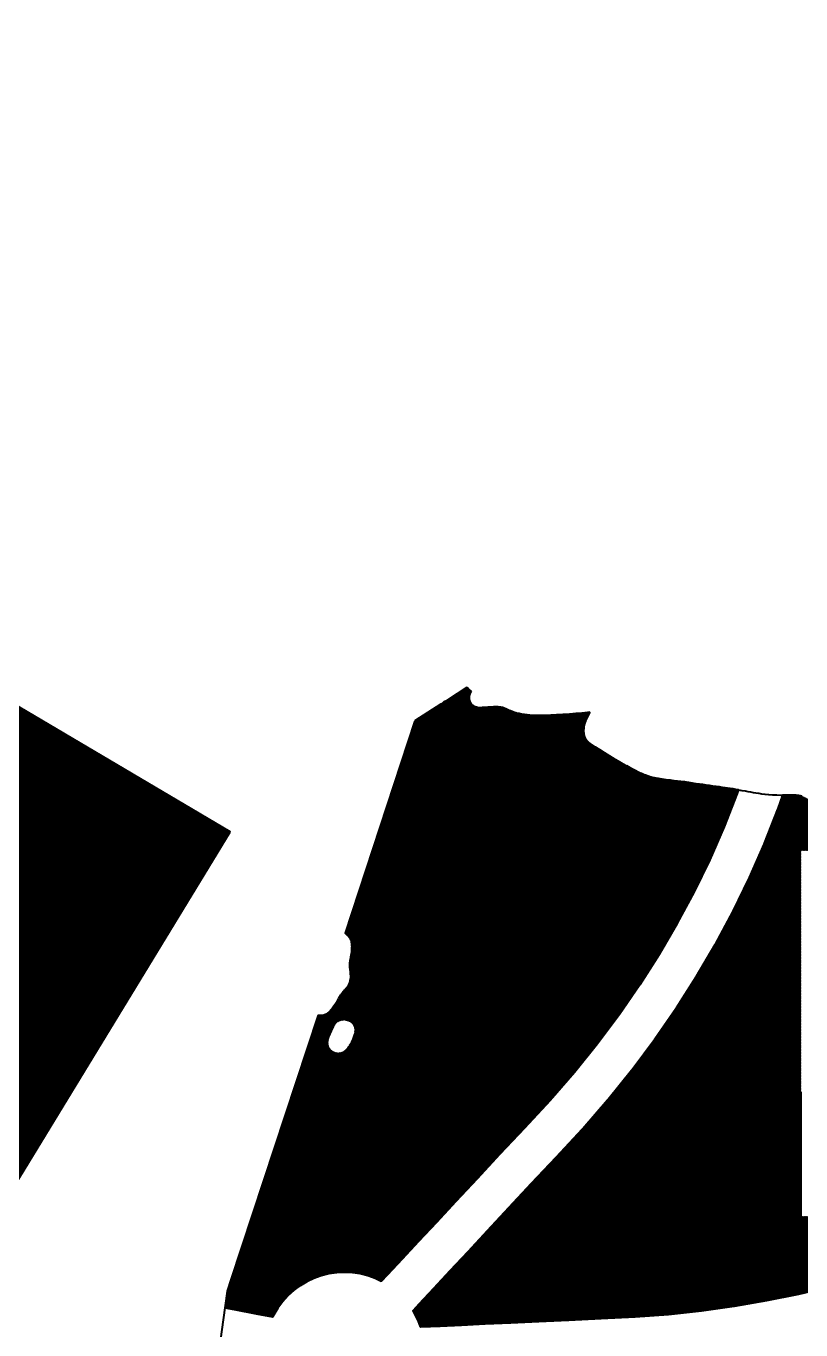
# Model space of a CAD drawing. Header units: metres. Extents: x 729358 to 733474, y 1423022 to 1426173.
# Drawn here: x 731153 to 731384.9, y 1425514 to 1425904.5 of the extents above; entities that cross this region are included whole.
import ezdxf

# ---------------------------------------------------------------- set-up
doc = ezdxf.new("R2010")
doc.units = ezdxf.units.M
for name, color, linetype in [('BOUNDARY', 7, 'Continuous'), ('GREEN_AREA', 7, 'Continuous'), ('PARCEL_BORDER', 7, 'Continuous'), ('PARCEL_S', 7, 'Continuous')]:
    doc.layers.add(name, color=color, linetype=linetype)

msp = doc.modelspace()

# ---------------------------------------------------------------- hatches: boundary and pattern name
at = {"layer": 'BOUNDARY', "true_color": 0xdcdcdc}
h = msp.add_hatch(dxfattribs=at)
h.set_pattern_fill('SOLID')
h.paths.add_polyline_path([(731147.16, 1424721.86), (731256.16, 1424608.75), (731244.45, 1424320.13), (731216.28, 1423762.84), (731085.59, 1423834.2), (731085.45, 1423834.27), (731029.37, 1423862.74), (731029.22, 1423862.81), (730813.25, 1423963.61), (730747.11, 1423994.49), (730747.07, 1423994.51), (730733.5, 1424000.7), (730660.17, 1424039.15), (730617.42, 1424061.56), (730529.44, 1424109.24), (730310.18, 1424230.03), (730192.73, 1424303.57), (730172.54, 1424316.68), (730172.45, 1424316.74), (729875.07, 1424500.8), (729806.43, 1424543.45), (729687.49, 1424617.38), (729569.32, 1424690.82), (729612.42, 1424741.31), (729675.47, 1424785.2), (729675.56, 1424785.27), (729762.88, 1424849.07), (729816.98, 1424888.6), (729996.73, 1425019.9), (730119.82, 1425084.44), (730120.07, 1425084.58), (730266.65, 1425172.21), (730267.07, 1425172.49), (730267.45, 1425172.81), (730267.81, 1425173.17), (730268.12, 1425173.56), (730268.4, 1425173.98), (730268.63, 1425174.42), (730359.38, 1425372.62), (730359.55, 1425373.05), (730359.68, 1425373.49), (730359.77, 1425373.93), (730395.3, 1425601.1), (730395.35, 1425601.52), (730395.36, 1425601.94), (730395.34, 1425602.37), (730390.26, 1425652.75), (730458.22, 1425806.03), (730647.82, 1425710.72), (730656.83, 1425706.19), (730670.25, 1425699.44), (730680.5, 1425694.29), (730680.96, 1425694.09), (730681.44, 1425693.93), (730681.93, 1425693.82), (730682.43, 1425693.77), (730682.94, 1425693.76), (730683.44, 1425693.81), (730683.94, 1425693.9), (730684.42, 1425694.05), (730684.89, 1425694.24), (730685.33, 1425694.48), (730685.75, 1425694.77), (730686.14, 1425695.09), (730686.49, 1425695.45), (730686.81, 1425695.85), (730687.08, 1425696.27), (730728.18, 1425768.01), (730728.19, 1425768.02), (730769.13, 1425840.14), (730805.64, 1425904.46), (731213.98, 1425663.18), (731130.61, 1425526.56), (731130.37, 1425526.13), (731130.18, 1425525.67), (731130.04, 1425525.2), (731129.94, 1425524.72), (731129.89, 1425524.23), (731129.88, 1425523.74), (731129.93, 1425523.25), (731130.02, 1425522.76), (731130.16, 1425522.29), (731130.35, 1425521.83), (731130.58, 1425521.4), (731130.85, 1425520.99), (731131.17, 1425520.61), (731131.51, 1425520.26), (731131.9, 1425519.94), (731132.31, 1425519.67), (731180.61, 1425490.69), (731133.33, 1425350.71), (731133.22, 1425350.34), (731133.14, 1425349.98), (731105.49, 1425193.29), (731092.66, 1425120.94), (731092.59, 1425120.23), (731084.29, 1424870.04), (731084.29, 1424869.91), (731083.66, 1424789.99), (731083.68, 1424789.51), (731083.74, 1424789.03), (731083.86, 1424788.56), (731084.01, 1424788.11), (731084.21, 1424787.67), (731084.46, 1424787.25), (731084.74, 1424786.85), (731085.05, 1424786.49), (731147.16, 1424721.86), (731147.16, 1424721.86)])
at = {"layer": 'GREEN_AREA', "true_color": 0x96c896}
h = msp.add_hatch(dxfattribs=at)
h.set_pattern_fill('SOLID')
h.paths.add_polyline_path([(731126.78, 1425536), (731126.75, 1425536), (731116.91, 1425537.58), (731116.88, 1425537.59), (731107.04, 1425539.12), (731107.01, 1425539.12), (731097.15, 1425540.6), (731097.12, 1425540.61), (731087.26, 1425542.04), (731087.23, 1425542.05), (731077.36, 1425543.43), (731077.33, 1425543.43), (731067.46, 1425544.77), (731067.43, 1425544.78), (731057.54, 1425546.06), (731057.51, 1425546.07), (731047.63, 1425547.31), (731047.59, 1425547.31), (731037.7, 1425548.5), (731037.67, 1425548.51), (731027.76, 1425549.65), (731027.73, 1425549.65), (731017.82, 1425550.75), (731017.79, 1425550.75), (731007.88, 1425551.8), (730998.58, 1425552.78), (730989.9, 1425553.7), (730981.85, 1425554.55), (730974.41, 1425555.33), (730967.59, 1425556.05), (730961.39, 1425556.7), (730955.82, 1425557.29), (730950.86, 1425557.82), (730946.52, 1425558.27), (730943.43, 1425558.6), (730943.64, 1425560.57), (730943.98, 1425563.93), (730944.38, 1425567.86), (730944.85, 1425572.34), (730945.36, 1425577.39), (730945.94, 1425582.99), (730946.57, 1425589.16), (730947.27, 1425595.89), (730948.02, 1425603.18), (730948.82, 1425611.02), (730949.69, 1425619.43), (730950.61, 1425628.4), (730950.61, 1425628.46), (730951.49, 1425637.43), (730951.49, 1425637.49), (730952.31, 1425646.46), (730952.32, 1425646.52), (730953.09, 1425655.49), (730953.1, 1425655.55), (730953.82, 1425664.53), (730953.83, 1425664.58), (730954.5, 1425673.57), (730954.51, 1425673.62), (730955.13, 1425682.61), (730955.14, 1425682.66), (730955.71, 1425691.65), (730955.72, 1425691.71), (730956.24, 1425700.7), (730956.25, 1425700.76), (730956.72, 1425709.75), (730956.73, 1425709.81), (730957.15, 1425718.81), (730957.16, 1425718.86), (730957.54, 1425727.86), (730957.54, 1425727.92), (730957.87, 1425736.92), (730957.87, 1425736.98), (730958.15, 1425745.98), (730958.15, 1425746.04), (730958.38, 1425755.05), (730958.38, 1425755.1), (730958.57, 1425764.12), (730958.57, 1425764.17), (730958.7, 1425773.19), (730958.82, 1425781.64), (730958.94, 1425789.53), (730959.05, 1425796.85), (730959.15, 1425803.62), (730959.24, 1425809.81), (730959.29, 1425813.67), (731213.98, 1425663.18), (731135.49, 1425534.56), (731126.78, 1425536)])
h.paths.add_polyline_path([(730998.41, 1425739.13), (730997.95, 1425739.13), (730997.95, 1425782.5), (730971.03, 1425782.5), (730971.03, 1425739.13), (730971.03, 1425704.46), (730971.03, 1425663.8), (730971.03, 1425617.55), (730971.03, 1425572.71), (730991.78, 1425572.71), (730991.78, 1425617.55), (730997.51, 1425617.55), (730997.51, 1425663.8), (731000.42, 1425663.8), (731000.42, 1425704.46), (730998.41, 1425704.46), (730998.41, 1425739.13)])
h.paths.add_polyline_path([(731039.26, 1425612.96), (731014.57, 1425612.96), (731014.57, 1425570.17), (731039.26, 1425570.17), (731039.26, 1425612.96)])
h.paths.add_polyline_path([(731075.14, 1425566.84), (731075.14, 1425603.71), (731044.63, 1425603.71), (731044.63, 1425566.84), (731075.14, 1425566.84)])
h.paths.add_polyline_path([(731099.1, 1425562.22), (731129.18, 1425562.22), (731129.18, 1425606.12), (731099.1, 1425606.12), (731099.1, 1425562.22)])
h = msp.add_hatch(dxfattribs=at)
h.set_pattern_fill('SOLID')
h.paths.add_polyline_path([(731499.49, 1425640.48), (731499.8, 1425640.08), (731500.14, 1425639.71), (731500.51, 1425639.38), (731500.92, 1425639.09), (731534.78, 1425617.24), (731534.31, 1425616.72), (731532.91, 1425614.83), (731531.7, 1425612.81), (731530.69, 1425610.68), (731529.9, 1425608.46), (731529.33, 1425606.18), (731528.98, 1425603.85), (731528.86, 1425601.5), (731528.98, 1425599.14), (731529.33, 1425596.81), (731529.81, 1425594.89), (731529.75, 1425594.86), (731524.83, 1425591.81), (731519.36, 1425588.43), (731513.34, 1425584.71), (731506.77, 1425580.66), (731499.66, 1425576.26), (731492, 1425571.53), (731483.79, 1425566.46), (731475.12, 1425561.1), (731466.45, 1425556.1), (731457.68, 1425551.41), (731448.83, 1425547.01), (731439.88, 1425542.92), (731430.84, 1425539.14), (731421.71, 1425535.65), (731412.49, 1425532.47), (731403.17, 1425529.59), (731393.77, 1425527.01), (731384.26, 1425524.73), (731374.66, 1425522.76), (731364.97, 1425521.08), (731355.18, 1425519.71), (731345.29, 1425518.64), (731335.31, 1425517.87), (731325.13, 1425517.39), (731315.49, 1425516.95), (731306.5, 1425516.53), (731298.15, 1425516.14), (731290.44, 1425515.78), (731283.37, 1425515.45), (731276.95, 1425515.16), (731271.17, 1425514.89), (731271.09, 1425514.88), (731270.51, 1425516.51), (731269.51, 1425518.64), (731268.83, 1425519.76), (731270.66, 1425521.73), (731275.06, 1425526.44), (731279.94, 1425531.67), (731285.31, 1425537.43), (731291.16, 1425543.71), (731297.51, 1425550.51), (731304.34, 1425557.83), (731311.66, 1425565.68), (731319.47, 1425574.06), (731319.63, 1425574.23), (731327.06, 1425582.79), (731327.21, 1425582.97), (731334.26, 1425591.71), (731334.41, 1425591.89), (731341.08, 1425600.82), (731341.22, 1425601.02), (731347.52, 1425610.12), (731347.66, 1425610.33), (731353.57, 1425619.62), (731353.7, 1425619.83), (731359.24, 1425629.31), (731359.36, 1425629.53), (731364.52, 1425639.18), (731364.64, 1425639.41), (731369.42, 1425649.25), (731369.52, 1425649.48), (731373.93, 1425659.51), (731374.02, 1425659.73), (731378.05, 1425669.95), (731378.13, 1425670.18), (731379.53, 1425674.17), (731380.24, 1425674.17), (731381.44, 1425674.17), (731382.54, 1425674.15), (731383.49, 1425674.12), (731384.23, 1425674.06), (731384.7, 1425673.98), (731385.24, 1425673.82), (731385.8, 1425673.61), (731386.39, 1425673.33), (731387.01, 1425673.01), (731387.64, 1425672.68), (731387.71, 1425672.64), (731388.31, 1425672.34), (731388.52, 1425672.25), (731389.08, 1425672.02), (731389.43, 1425671.91), (731390.03, 1425671.75), (731390.33, 1425671.68), (731390.88, 1425671.6), (731391.01, 1425671.58), (731391.48, 1425671.52), (731391.76, 1425671.48), (731391.82, 1425671.46), (731392, 1425671.24), (731392.43, 1425670.62), (731392.45, 1425670.59), (731392.99, 1425669.85), (731393.13, 1425669.67), (731393.72, 1425668.96), (731394.03, 1425668.65), (731394.71, 1425668.04), (731394.98, 1425667.83), (731395.28, 1425667.64), (731396.06, 1425667.23), (731396.38, 1425667.08), (731396.71, 1425666.97), (731397.44, 1425666.77), (731397.69, 1425666.72), (731397.95, 1425666.69), (731398.67, 1425666.62), (731399.1, 1425666.62), (731399.83, 1425666.66), (731400.14, 1425666.69), (731400.89, 1425666.81), (731401.08, 1425666.84), (731401.86, 1425667.02), (731401.94, 1425667.04), (731402.74, 1425667.24), (731403.53, 1425667.44), (731404.38, 1425667.62), (731405.18, 1425667.79), (731405.24, 1425667.8), (731406.44, 1425668.08), (731406.47, 1425668.09), (731407.99, 1425668.46), (731408.01, 1425668.47), (731409.78, 1425668.91), (731409.79, 1425668.92), (731411.73, 1425669.41), (731411.75, 1425669.42), (731413.78, 1425669.95), (731413.79, 1425669.95), (731415.84, 1425670.5), (731415.85, 1425670.5), (731417.84, 1425671.04), (731417.86, 1425671.05), (731419.7, 1425671.56), (731419.72, 1425671.57), (731421.35, 1425672.04), (731421.39, 1425672.05), (731422.72, 1425672.45), (731422.8, 1425672.48), (731423.76, 1425672.8), (731423.98, 1425672.88), (731424.49, 1425673.1), (731424.79, 1425673.25), (731425.07, 1425673.43), (731425.61, 1425673.81), (731425.89, 1425674.04), (731426.37, 1425674.49), (731426.57, 1425674.69), (731426.99, 1425675.17), (731427.14, 1425675.34), (731427.49, 1425675.8), (731427.6, 1425675.96), (731427.89, 1425676.38), (731427.98, 1425676.52), (731428.18, 1425676.86), (731428.32, 1425677.13), (731428.51, 1425677.53), (731428.66, 1425677.92), (731428.77, 1425678.3), (731428.85, 1425678.6), (731428.92, 1425678.99), (731428.94, 1425679.1), (731429.01, 1425679.54), (731429.03, 1425679.74), (731429.07, 1425680.18), (731429.08, 1425680.26), (731429.13, 1425681.12), (731429.13, 1425681.14), (731429.2, 1425682.3), (731429.2, 1425682.31), (731429.26, 1425683.67), (731429.26, 1425683.68), (731429.33, 1425685.13), (731429.33, 1425685.13), (731429.4, 1425686.56), (731429.4, 1425686.56), (731429.45, 1425687.86), (731429.49, 1425688.75), (731430.03, 1425688.69), (731430.03, 1425688.69), (731430.58, 1425688.64), (731431.5, 1425688.55), (731432.68, 1425688.43), (731433.99, 1425688.29), (731435.33, 1425688.15), (731436.58, 1425688.03), (731437.61, 1425687.92), (731438.32, 1425687.85), (731438.32, 1425687.85), (731438.59, 1425687.82), (731438.9, 1425687.8), (731439.22, 1425687.82), (731439.53, 1425687.87), (731439.83, 1425687.96), (731439.92, 1425687.99), (731440.18, 1425688.09), (731440.42, 1425688.21), (731440.65, 1425688.33), (731440.68, 1425688.35), (731441.22, 1425688.66), (731441.26, 1425688.68), (731441.93, 1425689.06), (731442, 1425689.11), (731442.59, 1425689.47), (731442.64, 1425689.51), (731443.16, 1425689.34), (731444.95, 1425688.76), (731445.46, 1425688.59), (731446.3, 1425688.28), (731446.31, 1425688.28), (731448.78, 1425687.38), (731448.8, 1425687.37), (731451.31, 1425686.47), (731451.33, 1425686.47), (731453.83, 1425685.6), (731453.85, 1425685.59), (731456.26, 1425684.77), (731456.29, 1425684.76), (731458.54, 1425684.03), (731458.59, 1425684.01), (731460.61, 1425683.39), (731460.7, 1425683.37), (731462.43, 1425682.89), (731462.58, 1425682.86), (731462.59, 1425682.86), (731463.47, 1425682.56), (731465.01, 1425682.02), (731466.08, 1425681.65), (731466.53, 1425681.48), (731466.98, 1425681.27), (731467.4, 1425681.06), (731467.84, 1425680.81), (731468.32, 1425680.54), (731468.38, 1425680.51), (731468.91, 1425680.22), (731469.02, 1425680.17), (731469.63, 1425679.87), (731469.67, 1425679.85), (731470.23, 1425679.59), (731470.89, 1425679.28), (731470.91, 1425679.27), (731471.69, 1425678.91), (731471.73, 1425678.89), (731472.59, 1425678.51), (731472.66, 1425678.48), (731473.59, 1425678.1), (731473.68, 1425678.06), (731474.66, 1425677.69), (731474.78, 1425677.65), (731475.8, 1425677.31), (731475.95, 1425677.27), (731477, 1425676.98), (731477.18, 1425676.93), (731478.12, 1425676.73), (731478.26, 1425676.71), (731479.35, 1425676.53), (731479.44, 1425676.52), (731480.65, 1425676.37), (731480.71, 1425676.36), (731481.99, 1425676.22), (731482.04, 1425676.22), (731483.36, 1425676.1), (731483.39, 1425676.09), (731484.72, 1425675.99), (731484.74, 1425675.98), (731486.04, 1425675.89), (731486.05, 1425675.89), (731487.27, 1425675.8), (731488.39, 1425675.72), (731489.36, 1425675.65), (731489.36, 1425675.65), (731490.52, 1425675.57), (731490.55, 1425675.57), (731491.76, 1425675.49), (731491.78, 1425675.49), (731492.99, 1425675.42), (731493.01, 1425675.42), (731494.15, 1425675.37), (731494.16, 1425675.37), (731495.18, 1425675.32), (731495.19, 1425675.32), (731496.03, 1425675.29), (731496.05, 1425675.29), (731496.64, 1425675.27), (731496.69, 1425675.27), (731496.98, 1425675.26), (731497.04, 1425675.26), (731497.33, 1425675.26), (731497.49, 1425675.27), (731497.73, 1425675.28), (731498.02, 1425675.31), (731498.3, 1425675.37), (731498.57, 1425675.44), (731498.88, 1425675.54), (731499.18, 1425675.67), (731499.46, 1425675.81), (731499.73, 1425675.97), (731500.07, 1425676.19), (731500.24, 1425676.31), (731500.56, 1425676.55), (731500.81, 1425676.76), (731501.02, 1425676.96), (731501.21, 1425677.16), (731501.39, 1425677.38), (731501.54, 1425677.61), (731501.66, 1425677.81), (731501.81, 1425678.1), (731501.93, 1425678.41), (731501.99, 1425678.6), (731502.03, 1425678.71), (731502.14, 1425678.98), (731502.53, 1425679.9), (731503.09, 1425681.23), (731503.77, 1425682.86), (731504.53, 1425684.67), (731505.31, 1425686.53), (731506.06, 1425688.32), (731506.06, 1425688.33), (731506.73, 1425689.94), (731506.73, 1425689.94), (731507.27, 1425691.25), (731507.28, 1425691.26), (731507.58, 1425692.01), (731507.59, 1425692.03), (731507.73, 1425692.37), (731507.76, 1425692.44), (731507.8, 1425692.55), (731507.89, 1425692.85), (731507.9, 1425692.87), (731507.95, 1425693.14), (731507.98, 1425693.42), (731507.99, 1425693.7), (731507.97, 1425693.98), (731507.92, 1425694.26), (731507.85, 1425694.53), (731507.75, 1425694.79), (731507.74, 1425694.81), (731507.59, 1425695.11), (731507.42, 1425695.38), (731507.21, 1425695.64), (731507.18, 1425695.68), (731506.99, 1425695.87), (731506.78, 1425696.05), (731506.56, 1425696.2), (731506.48, 1425696.25), (731506.37, 1425696.32), (731506.34, 1425696.33), (731506.27, 1425696.39), (731506.26, 1425696.39), (731505.92, 1425696.61), (731505.49, 1425696.9), (731505.02, 1425697.22), (731504.58, 1425697.53), (731504.24, 1425697.78), (731503.42, 1425698.39), (731502.22, 1425699.28), (731500.69, 1425700.42), (731498.9, 1425701.76), (731496.9, 1425703.25), (731494.75, 1425704.86), (731492.51, 1425706.53), (731490.24, 1425708.23), (731488, 1425709.9), (731485.85, 1425711.52), (731483.84, 1425713.02), (731482.03, 1425714.38), (731480.48, 1425715.54), (731479.26, 1425716.46), (731478.42, 1425717.09), (731477.5, 1425717.79), (731476.59, 1425718.48), (731475.68, 1425719.18), (731474.77, 1425719.88), (731473.86, 1425720.57), (731472.96, 1425721.27), (731472.05, 1425721.97), (731471.14, 1425722.67), (731471.14, 1425722.67), (731470.22, 1425723.37), (731470.22, 1425723.37), (731469.3, 1425724.07), (731469.3, 1425724.08), (731468.38, 1425724.78), (731468.37, 1425724.79), (731467.6, 1425725.37), (731467.59, 1425725.37), (731466.52, 1425726.18), (731466.51, 1425726.18), (731465.17, 1425727.19), (731463.6, 1425728.36), (731461.83, 1425729.68), (731459.93, 1425731.11), (731457.91, 1425732.62), (731455.82, 1425734.18), (731453.7, 1425735.77), (731451.6, 1425737.34), (731451.5, 1425737.42), (731517.79, 1425696.85), (731517.93, 1425696.63), (731517.99, 1425696.55), (731518.22, 1425696.27), (731518.48, 1425696.01), (731518.7, 1425695.82), (731518.92, 1425695.65), (731519.43, 1425695.29), (731519.52, 1425695.22), (731520.39, 1425694.66), (731499.04, 1425645.27), (731498.87, 1425644.8), (731498.74, 1425644.32), (731498.66, 1425643.82), (731498.63, 1425643.32), (731498.65, 1425642.82), (731498.73, 1425642.32), (731498.85, 1425641.84), (731499.02, 1425641.36), (731499.23, 1425640.91), (731499.49, 1425640.48)])
h.paths.add_polyline_path([(731384.94, 1425544.32), (731384.94, 1425585.17), (731358.02, 1425585.17), (731358.02, 1425544.32), (731384.94, 1425544.32)])
h.paths.add_polyline_path([(731406.35, 1425657.58), (731384.96, 1425657.58), (731384.96, 1425600.44), (731384.96, 1425547.94), (731409.05, 1425547.94), (731409.05, 1425600.44), (731406.35, 1425600.44), (731406.35, 1425657.58)])
h.paths.add_polyline_path([(731464.67, 1425630.86), (731435.79, 1425630.86), (731435.79, 1425583.21), (731464.67, 1425583.21), (731464.67, 1425630.86)])
h = msp.add_hatch(dxfattribs=at)
h.set_pattern_fill('SOLID')
h.paths.add_polyline_path([(731250.15, 1425620.48), (731250.08, 1425621.18), (731250.08, 1425621.24), (731250, 1425621.98), (731249.94, 1425622.67), (731249.92, 1425623.28), (731249.95, 1425623.78), (731250.05, 1425624.54), (731250.2, 1425625.47), (731250.2, 1425625.48), (731250.35, 1425626.47), (731250.36, 1425626.54), (731250.48, 1425627.48), (731250.49, 1425627.65), (731250.55, 1425628.49), (731250.56, 1425628.79), (731250.54, 1425629.35), (731250.53, 1425629.58), (731250.5, 1425629.8), (731250.44, 1425630.13), (731250.37, 1425630.41), (731250.28, 1425630.68), (731250.21, 1425630.86), (731250.11, 1425631.1), (731249.98, 1425631.33), (731249.94, 1425631.4), (731249.75, 1425631.66), (731249.69, 1425631.75), (731249.5, 1425631.97), (731249.35, 1425632.13), (731249.04, 1425632.42), (731248.77, 1425632.63), (731248.58, 1425632.77), (731248.56, 1425632.78), (731269.5, 1425696.37), (731277.25, 1425701.35), (731277.66, 1425701.64), (731278.04, 1425701.98), (731278.16, 1425702.11), (731278.37, 1425702.18), (731278.81, 1425702.38), (731279.23, 1425702.62), (731285.01, 1425706.34), (731285.46, 1425705.9), (731286.22, 1425705.15), (731286.08, 1425704.96), (731285.94, 1425704.71), (731285.82, 1425704.45), (731285.73, 1425704.17), (731285.66, 1425703.89), (731285.62, 1425703.6), (731285.61, 1425703.31), (731285.62, 1425703.03), (731285.67, 1425702.74), (731285.74, 1425702.46), (731285.84, 1425702.19), (731285.96, 1425701.92), (731286.11, 1425701.68), (731286.28, 1425701.44), (731286.47, 1425701.23), (731286.68, 1425701.03), (731286.92, 1425700.86), (731287.16, 1425700.71), (731287.17, 1425700.7), (731287.47, 1425700.56), (731287.78, 1425700.45), (731288.09, 1425700.38), (731288.42, 1425700.34), (731288.5, 1425700.33), (731288.78, 1425700.33), (731289.02, 1425700.33), (731289.12, 1425700.34), (731289.62, 1425700.37), (731289.66, 1425700.37), (731290.44, 1425700.43), (731290.46, 1425700.43), (731291.25, 1425700.49), (731291.25, 1425700.49), (731291.85, 1425700.54), (731292.08, 1425700.52), (731292.33, 1425700.52), (731292.55, 1425700.53), (731292.56, 1425700.53), (731293.03, 1425700.55), (731293.65, 1425700.57), (731294.33, 1425700.56), (731294.98, 1425700.52), (731295.48, 1425700.44), (731295.77, 1425700.36), (731296.13, 1425700.23), (731296.6, 1425700.01), (731297.16, 1425699.73), (731297.22, 1425699.71), (731297.84, 1425699.42), (731297.99, 1425699.35), (731298.66, 1425699.09), (731298.9, 1425699), (731299.64, 1425698.78), (731299.83, 1425698.73), (731300.51, 1425698.57), (731300.61, 1425698.55), (731301.29, 1425698.42), (731301.39, 1425698.4), (731302.07, 1425698.29), (731302.17, 1425698.27), (731302.87, 1425698.18), (731302.96, 1425698.17), (731303.69, 1425698.1), (731303.77, 1425698.09), (731304.53, 1425698.04), (731304.6, 1425698.04), (731305.41, 1425698), (731305.47, 1425698), (731306.32, 1425697.98), (731306.43, 1425697.97), (731307.24, 1425697.98), (731307.31, 1425697.98), (731308.51, 1425698.02), (731308.55, 1425698.02), (731310.06, 1425698.09), (731310.08, 1425698.09), (731311.82, 1425698.18), (731311.84, 1425698.18), (731313.71, 1425698.29), (731313.73, 1425698.29), (731315.66, 1425698.42), (731315.68, 1425698.42), (731317.58, 1425698.56), (731317.61, 1425698.57), (731319.39, 1425698.72), (731319.43, 1425698.72), (731321.02, 1425698.88), (731321.09, 1425698.89), (731321.72, 1425698.97), (731321.67, 1425698.85), (731321.66, 1425698.83), (731320.98, 1425697.39), (731320.96, 1425697.36), (731320.5, 1425696.36), (731320.45, 1425696.23), (731320.26, 1425695.76), (731320.17, 1425695.5), (731320.1, 1425695.24), (731320, 1425694.74), (731319.98, 1425694.58), (731319.91, 1425694.11), (731319.88, 1425693.75), (731319.87, 1425693.31), (731319.88, 1425693.02), (731319.91, 1425692.74), (731319.98, 1425692.31), (731320.07, 1425691.96), (731320.19, 1425691.61), (731320.37, 1425691.2), (731320.51, 1425690.93), (731320.68, 1425690.67), (731320.87, 1425690.42), (731321.08, 1425690.2), (731321.37, 1425689.93), (731321.65, 1425689.71), (731322.3, 1425689.23), (731322.39, 1425689.17), (731323.35, 1425688.53), (731323.4, 1425688.49), (731324.61, 1425687.71), (731324.64, 1425687.69), (731326.04, 1425686.81), (731326.07, 1425686.8), (731327.62, 1425685.85), (731327.65, 1425685.84), (731329.28, 1425684.86), (731329.31, 1425684.85), (731330.97, 1425683.88), (731331, 1425683.86), (731332.65, 1425682.93), (731332.69, 1425682.91), (731334.25, 1425682.06), (731334.3, 1425682.03), (731335.74, 1425681.29), (731335.82, 1425681.25), (731337.06, 1425680.65), (731337.21, 1425680.58), (731338.21, 1425680.17), (731338.43, 1425680.09), (731339.55, 1425679.72), (731339.72, 1425679.67), (731340.84, 1425679.38), (731340.98, 1425679.34), (731342.11, 1425679.11), (731342.23, 1425679.09), (731343.35, 1425678.9), (731343.44, 1425678.89), (731344.56, 1425678.73), (731344.62, 1425678.72), (731345.73, 1425678.6), (731345.76, 1425678.59), (731346.88, 1425678.47), (731347.97, 1425678.36), (731349.02, 1425678.23), (731350.07, 1425678.09), (731351.24, 1425677.91), (731351.26, 1425677.91), (731352.38, 1425677.74), (731352.39, 1425677.74), (731353.46, 1425677.58), (731353.47, 1425677.58), (731354.51, 1425677.44), (731354.51, 1425677.43), (731355.53, 1425677.3), (731356.52, 1425677.16), (731357.51, 1425677.02), (731358.5, 1425676.88), (731359.51, 1425676.74), (731360.49, 1425676.59), (731361.38, 1425676.46), (731362.21, 1425676.34), (731363, 1425676.22), (731363.78, 1425676.11), (731364.57, 1425675.99), (731365.39, 1425675.87), (731366.29, 1425675.73), (731366.3, 1425675.73), (731365.91, 1425674.6), (731361.97, 1425664.62), (731357.67, 1425654.82), (731353, 1425645.2), (731347.95, 1425635.76), (731342.54, 1425626.5), (731336.76, 1425617.41), (731330.6, 1425608.51), (731324.07, 1425599.78), (731317.17, 1425591.22), (731309.89, 1425582.84), (731302.16, 1425574.55), (731294.84, 1425566.7), (731288, 1425559.38), (731281.66, 1425552.57), (731275.8, 1425546.29), (731270.43, 1425540.54), (731265.55, 1425535.3), (731261.16, 1425530.59), (731259.33, 1425528.64), (731257.52, 1425529.49), (731255.31, 1425530.29), (731253.02, 1425530.86), (731250.69, 1425531.21), (731248.34, 1425531.32), (731245.99, 1425531.21), (731243.66, 1425530.86), (731241.37, 1425530.29), (731239.16, 1425529.49), (731237.03, 1425528.49), (731235.01, 1425527.28), (731233.11, 1425525.87), (731231.37, 1425524.29), (731229.79, 1425522.55), (731228.38, 1425520.66), (731227.17, 1425518.64), (731226.84, 1425517.92), (731221.95, 1425518.83), (731215.83, 1425519.97), (731212.59, 1425520.57), (731213.28, 1425525.65), (731214.4, 1425529.04), (731240.48, 1425608.23), (731240.6, 1425608.2), (731240.91, 1425608.16), (731240.98, 1425608.15), (731241.27, 1425608.14), (731241.56, 1425608.16), (731241.85, 1425608.2), (731242.13, 1425608.27), (731242.28, 1425608.32), (731242.59, 1425608.44), (731242.89, 1425608.59), (731243.17, 1425608.77), (731243.45, 1425608.97), (731243.67, 1425609.15), (731243.88, 1425609.36), (731244.32, 1425609.83), (731244.52, 1425610.08), (731245.15, 1425610.92), (731245.25, 1425611.06), (731245.92, 1425612.07), (731245.97, 1425612.14), (731246.63, 1425613.2), (731246.65, 1425613.23), (731247.25, 1425614.22), (731247.71, 1425614.97), (731247.9, 1425615.27), (731248.08, 1425615.47), (731248.35, 1425615.74), (731248.39, 1425615.78), (731248.73, 1425616.13), (731248.98, 1425616.42), (731249.26, 1425616.81), (731249.44, 1425617.07), (731249.59, 1425617.36), (731249.81, 1425617.83), (731249.9, 1425618.07), (731249.98, 1425618.32), (731250.03, 1425618.57), (731250.12, 1425619.08), (731250.16, 1425619.35), (731250.17, 1425619.62), (731250.16, 1425620.23), (731250.15, 1425620.48)])
h.paths.add_polyline_path([(731244.27, 1425597.89), (731244.49, 1425597.69), (731244.73, 1425597.51), (731244.98, 1425597.36), (731245.25, 1425597.23), (731245.53, 1425597.13), (731245.56, 1425597.12), (731245.84, 1425597.05), (731246.12, 1425597.01), (731246.41, 1425597), (731246.7, 1425597.01), (731246.98, 1425597.05), (731247.26, 1425597.12), (731247.32, 1425597.14), (731247.59, 1425597.23), (731247.85, 1425597.34), (731248.09, 1425597.48), (731248.33, 1425597.65), (731248.45, 1425597.75), (731248.65, 1425597.92), (731248.84, 1425598.1), (731249.05, 1425598.34), (731249.23, 1425598.56), (731249.52, 1425598.94), (731249.63, 1425599.1), (731249.89, 1425599.5), (731250.07, 1425599.82), (731250.29, 1425600.27), (731250.37, 1425600.45), (731250.63, 1425601.1), (731250.66, 1425601.18), (731250.92, 1425601.85), (731250.94, 1425601.9), (731251.1, 1425602.35), (731251.12, 1425602.41), (731251.19, 1425602.63), (731251.23, 1425602.77), (731251.25, 1425602.84), (731251.32, 1425603.11), (731251.35, 1425603.39), (731251.35, 1425603.4), (731251.37, 1425603.7), (731251.35, 1425604.01), (731251.3, 1425604.31), (731251.22, 1425604.6), (731251.11, 1425604.88), (731250.97, 1425605.15), (731250.81, 1425605.41), (731250.62, 1425605.65), (731250.4, 1425605.87), (731250.17, 1425606.06), (731250.16, 1425606.07), (731249.93, 1425606.23), (731249.68, 1425606.36), (731249.42, 1425606.48), (731249.15, 1425606.56), (731248.88, 1425606.63), (731248.84, 1425606.63), (731248.74, 1425606.65), (731248.67, 1425606.67), (731248.39, 1425606.72), (731248.1, 1425606.75), (731247.82, 1425606.75), (731247.53, 1425606.72), (731247.25, 1425606.66), (731246.97, 1425606.58), (731246.71, 1425606.47), (731246.45, 1425606.34), (731246.21, 1425606.18), (731245.99, 1425606), (731245.78, 1425605.8), (731245.59, 1425605.58), (731245.43, 1425605.34), (731245.42, 1425605.33), (731245.28, 1425605.08), (731245.23, 1425604.99), (731245.2, 1425604.93), (731245.07, 1425604.65), (731245.06, 1425604.62), (731244.79, 1425604.05), (731244.78, 1425604.02), (731244.38, 1425603.13), (731244.36, 1425603.09), (731243.98, 1425602.2), (731243.95, 1425602.12), (731243.71, 1425601.53), (731243.65, 1425601.36), (731243.56, 1425601.07), (731243.49, 1425600.84), (731243.44, 1425600.61), (731243.43, 1425600.5), (731243.4, 1425600.23), (731243.39, 1425599.96), (731243.41, 1425599.69), (731243.45, 1425599.42), (731243.52, 1425599.16), (731243.61, 1425598.9), (731243.61, 1425598.88), (731243.74, 1425598.61), (731243.89, 1425598.36), (731244.07, 1425598.11), (731244.27, 1425597.89)])
h.paths.add_polyline_path([(731282.29, 1425642.39), (731259.35, 1425642.39), (731259.35, 1425585.08), (731282.29, 1425585.08), (731282.29, 1425642.39)])
h.paths.add_polyline_path([(731311.69, 1425593.97), (731311.69, 1425639.64), (731288.57, 1425639.64), (731288.57, 1425593.97), (731311.69, 1425593.97)])
at = {"layer": 'PARCEL_S', "true_color": 0xffc8c8}
h = msp.add_hatch(dxfattribs=at)
h.set_pattern_fill('SOLID')
h.paths.add_polyline_path([(731282.29, 1425585.08), (731282.29, 1425642.39), (731259.35, 1425642.39), (731259.35, 1425585.08), (731282.29, 1425585.08)])
h = msp.add_hatch(dxfattribs=at)
h.set_pattern_fill('SOLID')
h.paths.add_polyline_path([(731311.69, 1425593.97), (731311.69, 1425639.64), (731288.57, 1425639.64), (731288.57, 1425593.97), (731311.69, 1425593.97)])
h = msp.add_hatch(dxfattribs=at)
h.set_pattern_fill('SOLID')
h.paths.add_polyline_path([(731384.94, 1425544.32), (731384.94, 1425585.17), (731358.02, 1425585.17), (731358.02, 1425544.32), (731384.94, 1425544.32)])

# ---------------------------------------------------------------- linework, layer by layer
at = {"layer": 'PARCEL_BORDER', "lineweight": 50, "true_color": 0x326432}
for points in [[(730959.29, 1425813.67), (731213.98, 1425663.18), (731135.49, 1425534.56)], [(731393.77, 1425527.01), (731384.26, 1425524.73), (731374.66, 1425522.76), (731364.97, 1425521.08), (731355.18, 1425519.71), (731345.29, 1425518.64), (731335.31, 1425517.87), (731325.13, 1425517.39), (731315.49, 1425516.95), (731306.5, 1425516.53), (731298.15, 1425516.14), (731290.44, 1425515.78), (731283.37, 1425515.45), (731276.95, 1425515.16), (731271.17, 1425514.89), (731271.09, 1425514.88), (731270.51, 1425516.51), (731269.51, 1425518.64), (731268.83, 1425519.76), (731270.66, 1425521.73), (731275.06, 1425526.44), (731279.94, 1425531.67), (731285.31, 1425537.43), (731291.16, 1425543.71), (731297.51, 1425550.51), (731304.34, 1425557.83), (731311.66, 1425565.68), (731319.47, 1425574.06), (731319.63, 1425574.23), (731327.06, 1425582.79), (731327.21, 1425582.97), (731334.26, 1425591.71), (731334.41, 1425591.89), (731341.08, 1425600.82), (731341.22, 1425601.02), (731347.52, 1425610.12), (731347.66, 1425610.33), (731353.57, 1425619.62), (731353.7, 1425619.83), (731359.24, 1425629.31), (731359.36, 1425629.53), (731364.52, 1425639.18), (731364.64, 1425639.41), (731369.42, 1425649.25), (731369.52, 1425649.48), (731373.93, 1425659.51), (731374.02, 1425659.73), (731378.05, 1425669.95), (731378.13, 1425670.18), (731379.53, 1425674.17), (731380.24, 1425674.17), (731381.44, 1425674.17), (731382.54, 1425674.15), (731383.49, 1425674.12), (731384.23, 1425674.06), (731384.7, 1425673.98), (731385.24, 1425673.82)]]:
    msp.add_lwpolyline(points, dxfattribs=at)
msp.add_lwpolyline([(731250.15, 1425620.48), (731250.08, 1425621.18), (731250.08, 1425621.24), (731250, 1425621.98), (731249.94, 1425622.67), (731249.92, 1425623.28), (731249.95, 1425623.78), (731250.05, 1425624.54), (731250.2, 1425625.47), (731250.2, 1425625.48), (731250.35, 1425626.47), (731250.36, 1425626.54), (731250.48, 1425627.48), (731250.49, 1425627.65), (731250.55, 1425628.49), (731250.56, 1425628.79), (731250.54, 1425629.35), (731250.53, 1425629.58), (731250.5, 1425629.8), (731250.44, 1425630.13), (731250.37, 1425630.41), (731250.28, 1425630.68), (731250.21, 1425630.86), (731250.11, 1425631.1), (731249.98, 1425631.33), (731249.94, 1425631.4), (731249.75, 1425631.66), (731249.69, 1425631.75), (731249.5, 1425631.97), (731249.35, 1425632.13), (731249.04, 1425632.42), (731248.77, 1425632.63), (731248.58, 1425632.77), (731248.56, 1425632.78), (731269.5, 1425696.37), (731277.25, 1425701.35), (731277.66, 1425701.64), (731278.04, 1425701.98), (731278.16, 1425702.11), (731278.37, 1425702.18), (731278.81, 1425702.38), (731279.23, 1425702.62), (731285.01, 1425706.34), (731285.46, 1425705.9), (731286.22, 1425705.15), (731286.08, 1425704.96), (731285.94, 1425704.71), (731285.82, 1425704.45), (731285.73, 1425704.17), (731285.66, 1425703.89), (731285.62, 1425703.6), (731285.61, 1425703.31), (731285.62, 1425703.03), (731285.67, 1425702.74), (731285.74, 1425702.46), (731285.84, 1425702.19), (731285.96, 1425701.92), (731286.11, 1425701.68), (731286.28, 1425701.44), (731286.47, 1425701.23), (731286.68, 1425701.03), (731286.92, 1425700.86), (731287.16, 1425700.71), (731287.17, 1425700.7), (731287.47, 1425700.56), (731287.78, 1425700.45), (731288.09, 1425700.38), (731288.42, 1425700.34), (731288.5, 1425700.33), (731288.78, 1425700.33), (731289.02, 1425700.33), (731289.12, 1425700.34), (731289.62, 1425700.37), (731289.66, 1425700.37), (731290.44, 1425700.43), (731290.46, 1425700.43), (731291.25, 1425700.49), (731291.25, 1425700.49), (731291.85, 1425700.54), (731292.08, 1425700.52), (731292.33, 1425700.52), (731292.55, 1425700.53), (731292.56, 1425700.53), (731293.03, 1425700.55), (731293.65, 1425700.57), (731294.33, 1425700.56), (731294.98, 1425700.52), (731295.48, 1425700.44), (731295.77, 1425700.36), (731296.13, 1425700.23), (731296.6, 1425700.01), (731297.16, 1425699.73), (731297.22, 1425699.71), (731297.84, 1425699.42), (731297.99, 1425699.35), (731298.66, 1425699.09), (731298.9, 1425699), (731299.64, 1425698.78), (731299.83, 1425698.73), (731300.51, 1425698.57), (731300.61, 1425698.55), (731301.29, 1425698.42), (731301.39, 1425698.4), (731302.07, 1425698.29), (731302.17, 1425698.27), (731302.87, 1425698.18), (731302.96, 1425698.17), (731303.69, 1425698.1), (731303.77, 1425698.09), (731304.53, 1425698.04), (731304.6, 1425698.04), (731305.41, 1425698), (731305.47, 1425698), (731306.32, 1425697.98), (731306.43, 1425697.97), (731307.24, 1425697.98), (731307.31, 1425697.98), (731308.51, 1425698.02), (731308.55, 1425698.02), (731310.06, 1425698.09), (731310.08, 1425698.09), (731311.82, 1425698.18), (731311.84, 1425698.18), (731313.71, 1425698.29), (731313.73, 1425698.29), (731315.66, 1425698.42), (731315.68, 1425698.42), (731317.58, 1425698.56), (731317.61, 1425698.57), (731319.39, 1425698.72), (731319.43, 1425698.72), (731321.02, 1425698.88), (731321.09, 1425698.89), (731321.72, 1425698.97), (731321.67, 1425698.85), (731321.66, 1425698.83), (731320.98, 1425697.39), (731320.96, 1425697.36), (731320.5, 1425696.36), (731320.45, 1425696.23), (731320.26, 1425695.76), (731320.17, 1425695.5), (731320.1, 1425695.24), (731320, 1425694.74), (731319.98, 1425694.58), (731319.91, 1425694.11), (731319.88, 1425693.75), (731319.87, 1425693.31), (731319.88, 1425693.02), (731319.91, 1425692.74), (731319.98, 1425692.31), (731320.07, 1425691.96), (731320.19, 1425691.61), (731320.37, 1425691.2), (731320.51, 1425690.93), (731320.68, 1425690.67), (731320.87, 1425690.42), (731321.08, 1425690.2), (731321.37, 1425689.93), (731321.65, 1425689.71), (731322.3, 1425689.23), (731322.39, 1425689.17), (731323.35, 1425688.53), (731323.4, 1425688.49), (731324.61, 1425687.71), (731324.64, 1425687.69), (731326.04, 1425686.81), (731326.07, 1425686.8), (731327.62, 1425685.85), (731327.65, 1425685.84), (731329.28, 1425684.86), (731329.31, 1425684.85), (731330.97, 1425683.88), (731331, 1425683.86), (731332.65, 1425682.93), (731332.69, 1425682.91), (731334.25, 1425682.06), (731334.3, 1425682.03), (731335.74, 1425681.29), (731335.82, 1425681.25), (731337.06, 1425680.65), (731337.21, 1425680.58), (731338.21, 1425680.17), (731338.43, 1425680.09), (731339.55, 1425679.72), (731339.72, 1425679.67), (731340.84, 1425679.38), (731340.98, 1425679.34), (731342.11, 1425679.11), (731342.23, 1425679.09), (731343.35, 1425678.9), (731343.44, 1425678.89), (731344.56, 1425678.73), (731344.62, 1425678.72), (731345.73, 1425678.6), (731345.76, 1425678.59), (731346.88, 1425678.47), (731347.97, 1425678.36), (731349.02, 1425678.23), (731350.07, 1425678.09), (731351.24, 1425677.91), (731351.26, 1425677.91), (731352.38, 1425677.74), (731352.39, 1425677.74), (731353.46, 1425677.58), (731353.47, 1425677.58), (731354.51, 1425677.44), (731354.51, 1425677.43), (731355.53, 1425677.3), (731356.52, 1425677.16), (731357.51, 1425677.02), (731358.5, 1425676.88), (731359.51, 1425676.74), (731360.49, 1425676.59), (731361.38, 1425676.46), (731362.21, 1425676.34), (731363, 1425676.22), (731363.78, 1425676.11), (731364.57, 1425675.99), (731365.39, 1425675.87), (731366.29, 1425675.73), (731366.3, 1425675.73), (731365.91, 1425674.6), (731361.97, 1425664.62), (731357.67, 1425654.82), (731353, 1425645.2), (731347.95, 1425635.76), (731342.54, 1425626.5), (731336.76, 1425617.41), (731330.6, 1425608.51), (731324.07, 1425599.78), (731317.17, 1425591.22), (731309.89, 1425582.84), (731302.16, 1425574.55), (731294.84, 1425566.7), (731288, 1425559.38), (731281.66, 1425552.57), (731275.8, 1425546.29), (731270.43, 1425540.54), (731265.55, 1425535.3), (731261.16, 1425530.59), (731259.33, 1425528.64), (731257.52, 1425529.49), (731255.31, 1425530.29), (731253.02, 1425530.86), (731250.69, 1425531.21), (731248.34, 1425531.32), (731245.99, 1425531.21), (731243.66, 1425530.86), (731241.37, 1425530.29), (731239.16, 1425529.49), (731237.03, 1425528.49), (731235.01, 1425527.28), (731233.11, 1425525.87), (731231.37, 1425524.29), (731229.79, 1425522.55), (731228.38, 1425520.66), (731227.17, 1425518.64), (731226.84, 1425517.92), (731221.95, 1425518.83), (731215.83, 1425519.97), (731212.59, 1425520.57), (731213.28, 1425525.65), (731214.4, 1425529.04), (731240.48, 1425608.23), (731240.6, 1425608.2), (731240.91, 1425608.16), (731240.98, 1425608.15), (731241.27, 1425608.14), (731241.56, 1425608.16), (731241.85, 1425608.2), (731242.13, 1425608.27), (731242.28, 1425608.32), (731242.59, 1425608.44), (731242.89, 1425608.59), (731243.17, 1425608.77), (731243.45, 1425608.97), (731243.67, 1425609.15), (731243.88, 1425609.36), (731244.32, 1425609.83), (731244.52, 1425610.08), (731245.15, 1425610.92), (731245.25, 1425611.06), (731245.92, 1425612.07), (731245.97, 1425612.14), (731246.63, 1425613.2), (731246.65, 1425613.23), (731247.25, 1425614.22), (731247.71, 1425614.97), (731247.9, 1425615.27), (731248.08, 1425615.47), (731248.35, 1425615.74), (731248.39, 1425615.78), (731248.73, 1425616.13), (731248.98, 1425616.42), (731249.26, 1425616.81), (731249.44, 1425617.07), (731249.59, 1425617.36), (731249.81, 1425617.83), (731249.9, 1425618.07), (731249.98, 1425618.32), (731250.03, 1425618.57), (731250.12, 1425619.08), (731250.16, 1425619.35), (731250.17, 1425619.62), (731250.16, 1425620.23), (731250.15, 1425620.48)], close=True, dxfattribs=at)
at = {"layer": 'PARCEL_BORDER', "lineweight": 40, "true_color": 0x323232}
msp.add_lwpolyline([(731210.82, 1425507.67), (731212.59, 1425520.57), (731215.83, 1425519.97), (731215.83, 1425519.97), (731221.95, 1425518.83), (731226.84, 1425517.92), (731227.17, 1425518.64), (731228.38, 1425520.66), (731229.79, 1425522.55), (731231.37, 1425524.29), (731233.11, 1425525.87), (731235.01, 1425527.28), (731237.03, 1425528.49), (731239.16, 1425529.49), (731241.37, 1425530.29), (731243.66, 1425530.86), (731245.99, 1425531.21), (731248.34, 1425531.32), (731250.69, 1425531.21), (731253.02, 1425530.86), (731255.31, 1425530.29), (731257.52, 1425529.49), (731259.33, 1425528.64), (731261.16, 1425530.59), (731265.55, 1425535.3), (731270.43, 1425540.54), (731275.8, 1425546.29), (731281.66, 1425552.57), (731288, 1425559.38), (731294.84, 1425566.7), (731302.16, 1425574.55), (731309.89, 1425582.84), (731317.17, 1425591.22), (731324.07, 1425599.78), (731330.6, 1425608.51), (731336.76, 1425617.41), (731342.54, 1425626.5), (731347.95, 1425635.76), (731353, 1425645.2), (731357.67, 1425654.82), (731361.97, 1425664.62), (731365.91, 1425674.6), (731366.3, 1425675.73), (731367.26, 1425675.58), (731368.21, 1425675.43), (731369.07, 1425675.28), (731369.89, 1425675.13), (731370.68, 1425674.98), (731370.69, 1425674.98), (731371.47, 1425674.84), (731371.5, 1425674.84), (731372.3, 1425674.7), (731372.35, 1425674.7), (731373.18, 1425674.57), (731373.24, 1425674.56), (731374.14, 1425674.44), (731374.2, 1425674.44), (731375.2, 1425674.33), (731375.3, 1425674.32), (731376.4, 1425674.24), (731376.51, 1425674.23), (731377.69, 1425674.19), (731377.76, 1425674.19), (731378.98, 1425674.17), (731379.01, 1425674.17), (731379.53, 1425674.17), (731378.13, 1425670.18), (731378.05, 1425669.95), (731374.02, 1425659.73), (731373.93, 1425659.51), (731369.52, 1425649.48), (731369.42, 1425649.25), (731364.64, 1425639.41), (731364.52, 1425639.18), (731359.36, 1425629.53), (731359.24, 1425629.31), (731353.7, 1425619.83), (731353.57, 1425619.62), (731347.66, 1425610.33), (731347.52, 1425610.12), (731341.22, 1425601.02), (731341.08, 1425600.82), (731334.41, 1425591.89), (731334.26, 1425591.71), (731327.21, 1425582.97), (731327.06, 1425582.79), (731319.63, 1425574.23), (731319.47, 1425574.06), (731311.66, 1425565.68), (731304.34, 1425557.83), (731297.51, 1425550.51), (731291.16, 1425543.71), (731285.31, 1425537.43), (731279.94, 1425531.67), (731275.06, 1425526.44), (731270.66, 1425521.73), (731268.83, 1425519.76), (731269.51, 1425518.64), (731270.51, 1425516.51), (731271.09, 1425514.88), (731271.17, 1425514.89), (731276.95, 1425515.16), (731283.37, 1425515.45), (731290.44, 1425515.78), (731298.15, 1425516.14), (731306.5, 1425516.53), (731315.49, 1425516.95), (731325.13, 1425517.39), (731335.31, 1425517.87), (731345.29, 1425518.64), (731355.18, 1425519.71), (731364.97, 1425521.08), (731374.66, 1425522.76), (731384.26, 1425524.73), (731393.77, 1425527.01)], dxfattribs=at)
at = {"layer": 'PARCEL_BORDER', "lineweight": 50, "true_color": 0x323232}
for points in [[(731282.29, 1425585.08), (731282.29, 1425642.39), (731259.35, 1425642.39), (731259.35, 1425585.08), (731282.29, 1425585.08)], [(731311.69, 1425593.97), (731311.69, 1425639.64), (731288.57, 1425639.64), (731288.57, 1425593.97), (731311.69, 1425593.97)], [(731384.94, 1425544.32), (731384.94, 1425585.17), (731358.02, 1425585.17), (731358.02, 1425544.32), (731384.94, 1425544.32)]]:
    msp.add_lwpolyline(points, close=True, dxfattribs=at)

doc.saveas('drawing.dxf')
